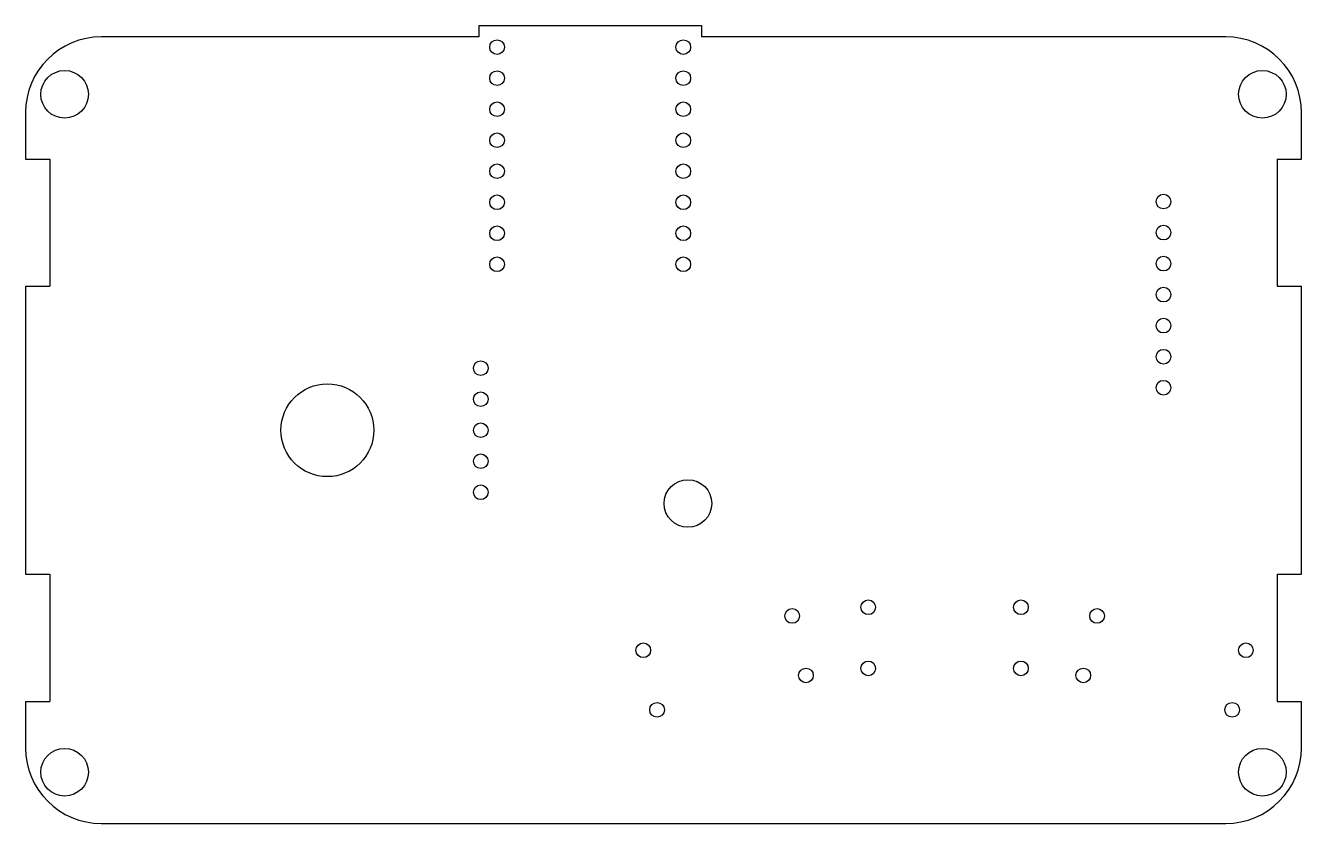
# Model space of a CAD drawing. Header units: metres. Extents: x 3 to 107, y 3 to 68.
import ezdxf

# ---------------------------------------------------------------- set-up
doc = ezdxf.new("R2010")
doc.units = ezdxf.units.M

msp = doc.modelspace()

# ---------------------------------------------------------------- linework, layer by layer
for p, q in [((39.88, 68.1346), (58.12, 68.1346)), ((39.88, 68.1346), (39.88, 67.2)), ((58.12, 68.1346), (58.12, 67.2)), ((39.88, 67.2), (9, 67.2)), ((101, 67.2), (58.12, 67.2)), ((2.8, 61), (2.8, 57.2)), ((107.2, 57.2), (107.2, 61)), ((2.8, 57.2), (4.8, 57.2)), ((4.8, 57.2), (4.8, 46.8)), ((105.2, 57.2), (105.2, 46.8)), ((105.2, 57.2), (107.2, 57.2)), ((2.8, 46.8), (4.8, 46.8)), ((2.8, 46.8), (2.8, 23.2)), ((105.2, 46.8), (107.2, 46.8)), ((107.2, 23.2), (107.2, 46.8)), ((2.8, 23.2), (4.8, 23.2)), ((4.8, 23.2), (4.8, 12.8)), ((105.2, 23.2), (105.2, 12.8)), ((105.2, 23.2), (107.2, 23.2)), ((2.8, 12.8), (4.8, 12.8)), ((2.8, 12.8), (2.8, 9)), ((105.2, 12.8), (107.2, 12.8)), ((107.2, 9), (107.2, 12.8)), ((9, 2.8), (101, 2.8))]:
    msp.add_line(p, q)
for centre, radius in [((41.38, 66.3623), 0.6), ((56.62, 66.3623), 0.6), ((6, 62.5), 1.95), ((41.38, 63.8223), 0.6), ((56.62, 63.8223), 0.6), ((104, 62.5), 1.95), ((41.38, 61.2823), 0.6), ((56.62, 61.2823), 0.6), ((41.38, 58.7423), 0.6), ((56.62, 58.7423), 0.6), ((41.38, 56.2023), 0.6), ((56.62, 56.2023), 0.6), ((95.91, 53.72), 0.6), ((41.38, 53.6623), 0.6), ((56.62, 53.6623), 0.6), ((41.38, 51.1223), 0.6), ((56.62, 51.1223), 0.6), ((95.91, 51.18), 0.6), ((41.38, 48.5823), 0.6), ((56.62, 48.5823), 0.6), ((95.91, 48.64), 0.6), ((95.91, 46.1), 0.6), ((95.91, 43.56), 0.6), ((95.91, 41.02), 0.6), ((40.05, 40.08), 0.6), ((27.5, 35), 3.8), ((95.91, 38.48), 0.6), ((40.05, 37.54), 0.6), ((40.05, 35), 0.6), ((40.05, 32.46), 0.6), ((40.05, 29.92), 0.6), ((57, 29), 1.95), ((71.75, 20.5), 0.6), ((84.25, 20.5), 0.6), ((65.5272, 19.7908), 0.6), ((90.4728, 19.7908), 0.6), ((53.3478, 16.9783), 0.6), ((102.6522, 16.9783), 0.6), ((71.75, 15.5), 0.6), ((84.25, 15.5), 0.6), ((66.6522, 14.9191), 0.6), ((89.3478, 14.9191), 0.6), ((54.4728, 12.1066), 0.6), ((101.5272, 12.1066), 0.6), ((6, 7), 1.95), ((104, 7), 1.95)]:
    msp.add_circle(centre, radius)
for centre, start, end in [((9, 61), -270, -180), ((101, 61), -360, -270), ((9, 9), -180, -90), ((101, 9), -90, 0)]:
    msp.add_arc(centre, 6.2, start, end)

doc.saveas('drawing.dxf')
